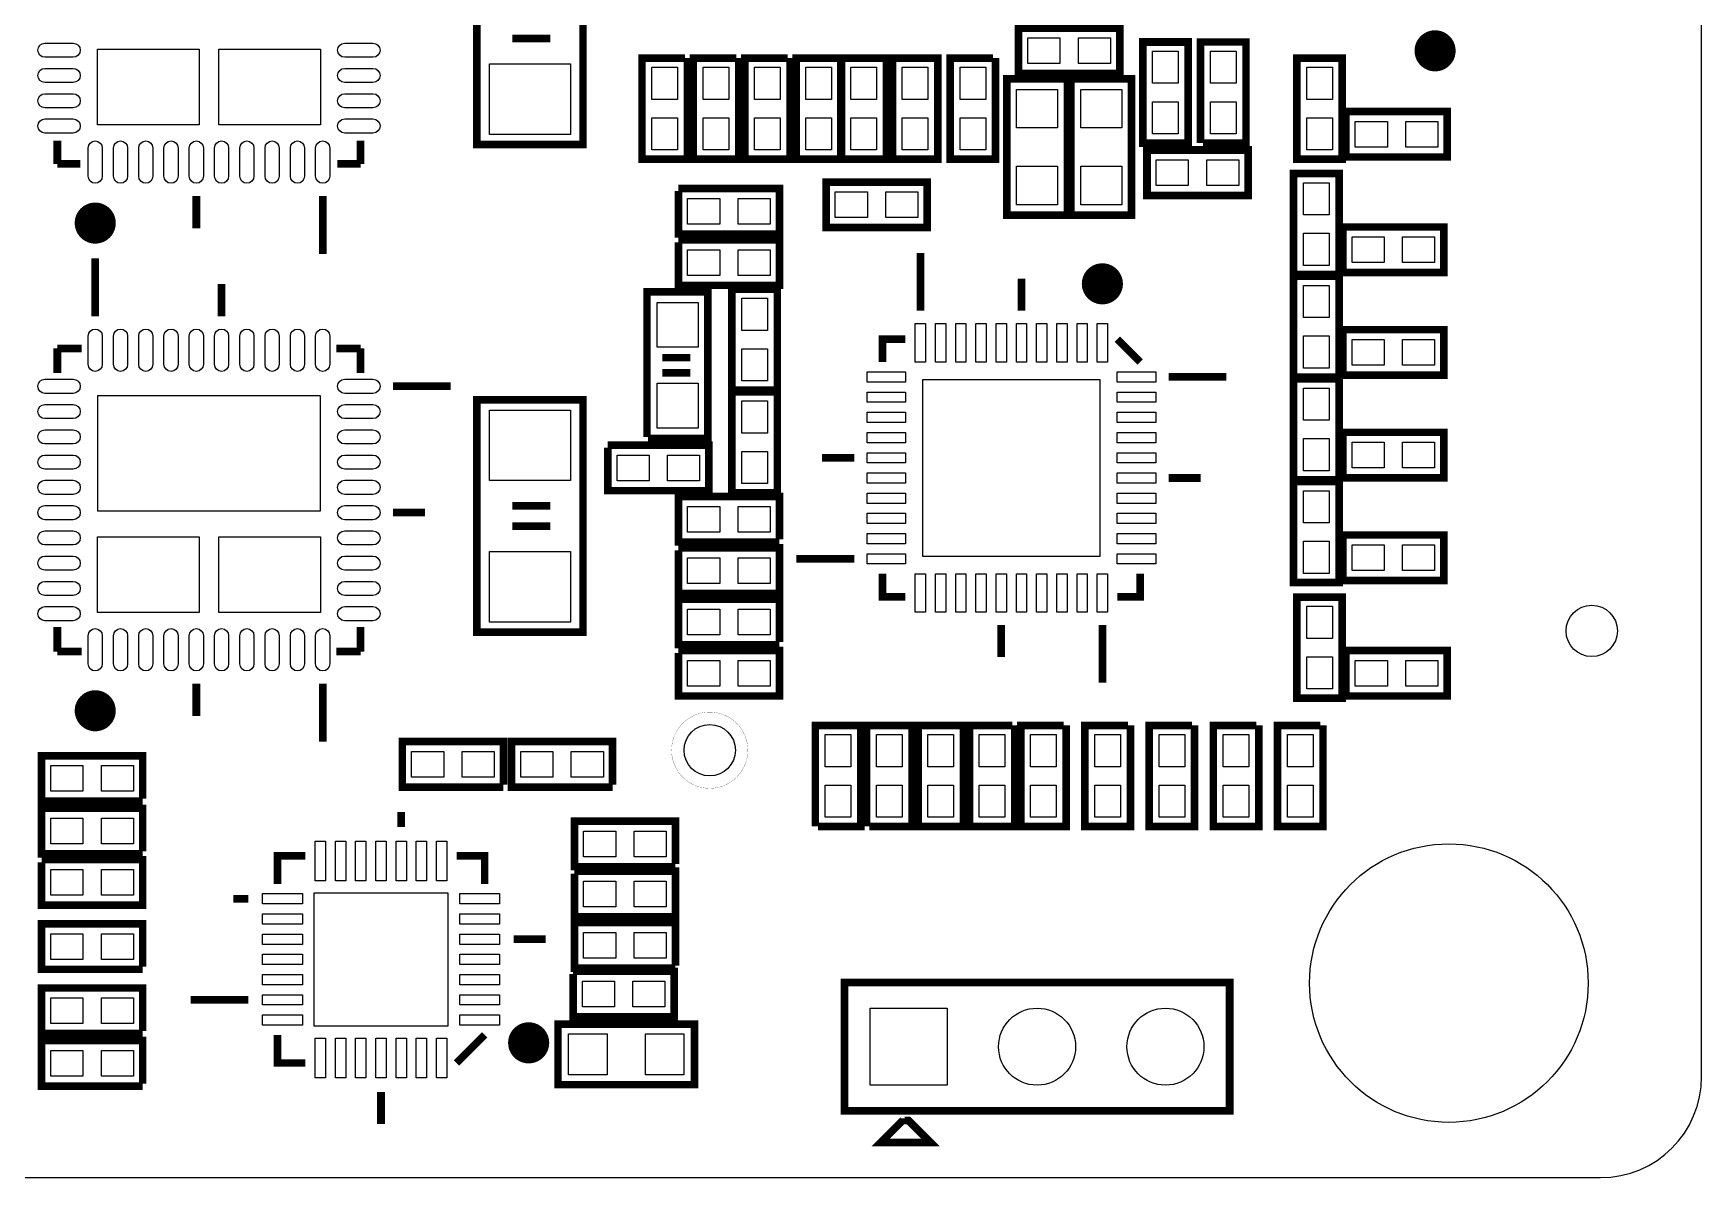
# Model space of a CAD drawing. Header units: millimetres. Extents: x -15 to 227, y -9 to 102.
# Drawn here: x 193.5 to 226.5, y 3.4 to 26.05 of the extents above; entities that cross this region are included whole.
import ezdxf

# ---------------------------------------------------------------- set-up
doc = ezdxf.new("R2010")
doc.units = ezdxf.units.MM
doc.header["$LTSCALE"] = 10
for name, color, linetype in [('BG_OUTLINE', 2, 'Continuous'), ('PG_SILKSCREEN_TOP', 3, 'Continuous'), ('PIN_TOP', 4, 'Continuous')]:
    doc.layers.add(name, color=color, linetype=linetype)

msp = doc.modelspace()

# ---------------------------------------------------------------- linework, layer by layer
at = {"layer": 'BG_OUTLINE'}
msp.add_lwpolyline([(133.299962, 3.39979), (224.499932, 3.39979, 0.414205), (226.499928, 5.399786), (226.499928, 70.799706), (226.499928, 99.799902, 0.414202), (224.499932, 101.799898), (-5.500116, 101.799898, 0.414205)], format="xyb", dxfattribs=at)
at = {"layer": 'PG_SILKSCREEN_TOP'}
for points in [[(202.270106, 23.846282, 0.150114, 0.150114, 0), (202.270106, 28.446222, 0.150114, 0.150114, 0), (204.370178, 28.446222, 0.150114, 0.150114, 0), (204.370178, 23.846282, 0.150114, 0.150114, 0)], [(212.987636, 26.15184, 0.1524, 0.1524, 0), (214.987632, 26.15184, 0.1524, 0.1524, 0), (214.987632, 25.251664, 0.1524, 0.1524, 0), (212.987636, 25.251664, 0.1524, 0.1524, 0)], [(221.430596, 25.701752, 0.4064, 0.4064, 1), (221.023608, 25.701976, 0.4064, 0.4064, 1)], [(215.442546, 23.876254, 0.1524, 0.1524, 0), (215.442546, 25.87625, 0.1524, 0.1524, 0), (216.342722, 25.87625, 0.1524, 0.1524, 0), (216.342722, 23.876254, 0.1524, 0.1524, 0)], [(210.373976, 25.55875, 0.1524, 0.1524, 0), (210.373976, 23.558754, 0.1524, 0.1524, 0), (209.4738, 23.558754, 0.1524, 0.1524, 0), (209.4738, 25.55875, 0.1524, 0.1524, 0)], [(211.389976, 25.55875, 0.1524, 0.1524, 0), (211.389976, 23.558754, 0.1524, 0.1524, 0), (210.4898, 23.558754, 0.1524, 0.1524, 0), (210.4898, 25.55875, 0.1524, 0.1524, 0)], [(218.4908, 23.558754, 0.1524, 0.1524, 0), (218.4908, 25.55875, 0.1524, 0.1524, 0), (219.390976, 25.55875, 0.1524, 0.1524, 0), (219.390976, 23.558754, 0.1524, 0.1524, 0)], [(213.952582, 25.146762, 0.150114, 0.150114, 0), (213.952582, 22.446742, 0.150114, 0.150114, 0), (212.752686, 22.446742, 0.150114, 0.150114, 0), (212.752686, 25.146762, 0.150114, 0.150114, 0)], [(215.222582, 25.146762, 0.150114, 0.150114, 0), (215.222582, 22.446742, 0.150114, 0.150114, 0), (214.022686, 22.446742, 0.150114, 0.150114, 0), (214.022686, 25.146762, 0.150114, 0.150114, 0)], [(215.527636, 23.73884, 0.1524, 0.1524, 0), (217.527632, 23.73884, 0.1524, 0.1524, 0), (217.527632, 22.838664, 0.1524, 0.1524, 0), (215.527636, 22.838664, 0.1524, 0.1524, 0)], [(209.177636, 23.10384, 0.1524, 0.1524, 0), (211.177632, 23.10384, 0.1524, 0.1524, 0), (211.177632, 22.203664, 0.1524, 0.1524, 0), (209.177636, 22.203664, 0.1524, 0.1524, 0)], [(218.427046, 21.272754, 0.1524, 0.1524, 0), (218.427046, 23.27275, 0.1524, 0.1524, 0), (219.327222, 23.27275, 0.1524, 0.1524, 0), (219.327222, 21.272754, 0.1524, 0.1524, 0)], [(194.923156, 22.29231, 0.4064, 0.4064, 1), (194.51662, 22.292194, 0.4064, 0.4064, 1)], [(214.847932, 21.090128, 0.4064, 0.4064, 1), (214.441336, 21.090176, 0.4064, 0.4064, 1)], [(218.427046, 19.240754, 0.1524, 0.1524, 0), (218.427046, 21.24075, 0.1524, 0.1524, 0), (219.327222, 21.24075, 0.1524, 0.1524, 0), (219.327222, 19.240754, 0.1524, 0.1524, 0)], [(218.427046, 17.208754, 0.1524, 0.1524, 0), (218.427046, 19.20875, 0.1524, 0.1524, 0), (219.327222, 19.20875, 0.1524, 0.1524, 0), (219.327222, 17.208754, 0.1524, 0.1524, 0)], [(202.270106, 14.194282, 0.150114, 0.150114, 0), (202.270106, 18.794222, 0.150114, 0.150114, 0), (204.370178, 18.794222, 0.150114, 0.150114, 0), (204.370178, 14.194282, 0.150114, 0.150114, 0)], [(218.427046, 15.176754, 0.1524, 0.1524, 0), (218.427046, 17.17675, 0.1524, 0.1524, 0), (219.327222, 17.17675, 0.1524, 0.1524, 0), (219.327222, 15.176754, 0.1524, 0.1524, 0)], [(218.4908, 12.890754, 0.1524, 0.1524, 0), (218.4908, 14.89075, 0.1524, 0.1524, 0), (219.390976, 14.89075, 0.1524, 0.1524, 0), (219.390976, 12.890754, 0.1524, 0.1524, 0)], [(194.922902, 12.64031, 0.4064, 0.4064, 1), (194.516874, 12.640194, 0.4064, 0.4064, 1)], [(207.630268, 11.858752, 0.00381, 0.00381, 1), (206.121508, 11.858752, 0.00381, 0.00381, 1)], [(211.897976, 12.35075, 0.1524, 0.1524, 0), (211.897976, 10.350754, 0.1524, 0.1524, 0), (210.9978, 10.350754, 0.1524, 0.1524, 0), (210.9978, 12.35075, 0.1524, 0.1524, 0)], [(209.542888, 4.721352, 0.1524, 0.1524, 0), (209.542888, 7.261352, 0.1524, 0.1524, 0), (217.162888, 7.261352, 0.1524, 0.1524, 0), (217.162888, 4.721352, 0.1524, 0.1524, 0)], [(203.497942, 6.067552, 0.4064, 0.4064, 1), (203.091136, 6.067349, 0.4064, 0.4064, 1)], [(206.574898, 5.239004, 0.150114, 0.150114, 0), (203.874878, 5.239004, 0.150114, 0.150114, 0), (203.874878, 6.4389, 0.150114, 0.150114, 0), (206.574898, 6.4389, 0.150114, 0.150114, 0)]]:
    msp.add_lwpolyline(points, format="xyseb", close=True, dxfattribs=at)
for points in [[(202.97013, 25.946354, 0.150114, 0.150114, 0), (203.720192, 25.946354, 0.150114, 0.150114, 0)], [(216.585546, 23.876254, 0.150114, 0.150114, 0), (216.585546, 25.87625, 0.150114, 0.150114, 0), (217.485722, 25.87625, 0.150114, 0.150114, 0), (217.485722, 23.876254, 0.150114, 0.150114, 0), (216.635584, 23.876254, 0.150114, 0.150114, 0)], [(206.436976, 25.55875, 0.150114, 0.150114, 0), (206.436976, 23.558754, 0.150114, 0.150114, 0), (205.5368, 23.558754, 0.150114, 0.150114, 0), (205.5368, 25.55875, 0.150114, 0.150114, 0), (206.386938, 25.55875, 0.150114, 0.150114, 0)], [(207.452976, 25.55875, 0.150114, 0.150114, 0), (207.452976, 23.558754, 0.150114, 0.150114, 0), (206.5528, 23.558754, 0.150114, 0.150114, 0), (206.5528, 25.55875, 0.150114, 0.150114, 0), (207.402938, 25.55875, 0.150114, 0.150114, 0)], [(208.468976, 25.55875, 0.150114, 0.150114, 0), (208.468976, 23.558754, 0.150114, 0.150114, 0), (207.5688, 23.558754, 0.150114, 0.150114, 0), (207.5688, 25.55875, 0.150114, 0.150114, 0), (208.418938, 25.55875, 0.150114, 0.150114, 0)], [(209.484976, 25.55875, 0.150114, 0.150114, 0), (209.484976, 23.558754, 0.150114, 0.150114, 0), (208.5848, 23.558754, 0.150114, 0.150114, 0), (208.5848, 25.55875, 0.150114, 0.150114, 0), (209.434938, 25.55875, 0.150114, 0.150114, 0)], [(212.532976, 25.55875, 0.150114, 0.150114, 0), (212.532976, 23.558754, 0.150114, 0.150114, 0), (211.6328, 23.558754, 0.150114, 0.150114, 0), (211.6328, 25.55875, 0.150114, 0.150114, 0), (212.482938, 25.55875, 0.150114, 0.150114, 0)], [(219.46489, 24.50084, 0.150114, 0.150114, 0), (221.464886, 24.50084, 0.150114, 0.150114, 0), (221.464886, 23.600664, 0.150114, 0.150114, 0), (219.46489, 23.600664, 0.150114, 0.150114, 0), (219.46489, 24.450802, 0.150114, 0.150114, 0)], [(193.969894, 23.463758, 0.1524, 0.1524, 0), (193.969894, 23.92172, 0.1524, 0.1524, 0)], [(199.969882, 23.92172, 0.1524, 0.1524, 0), (199.969882, 23.463758, 0.1524, 0.1524, 0)], [(194.427856, 23.463758, 0.1524, 0.1524, 0), (193.969894, 23.463758, 0.1524, 0.1524, 0)], [(199.969882, 23.463758, 0.1524, 0.1524, 0), (199.51192, 23.463758, 0.1524, 0.1524, 0)], [(196.719952, 22.82571, 0.1524, 0.1524, 0), (196.719952, 22.19071, 0.1524, 0.1524, 0)], [(199.21982, 22.82571, 0.1524, 0.1524, 0), (199.21982, 21.68271, 0.1524, 0.1524, 0)], [(206.25689, 22.97684, 0.150114, 0.150114, 0), (208.256886, 22.97684, 0.150114, 0.150114, 0), (208.256886, 22.076664, 0.150114, 0.150114, 0), (206.25689, 22.076664, 0.150114, 0.150114, 0), (206.25689, 22.926802, 0.150114, 0.150114, 0)], [(219.401136, 22.21484, 0.150114, 0.150114, 0), (221.401132, 22.21484, 0.150114, 0.150114, 0), (221.401132, 21.314664, 0.150114, 0.150114, 0), (219.401136, 21.314664, 0.150114, 0.150114, 0), (219.401136, 22.164802, 0.150114, 0.150114, 0)], [(206.25689, 21.96084, 0.150114, 0.150114, 0), (208.256886, 21.96084, 0.150114, 0.150114, 0), (208.256886, 21.060664, 0.150114, 0.150114, 0), (206.25689, 21.060664, 0.150114, 0.150114, 0), (206.25689, 21.910802, 0.150114, 0.150114, 0)], [(194.719956, 20.449794, 0.1524, 0.1524, 0), (194.719956, 21.592794, 0.1524, 0.1524, 0)], [(211.044536, 20.556728, 0.1524, 0.1524, 0), (211.044536, 21.699728, 0.1524, 0.1524, 0)], [(197.219824, 20.449794, 0.1524, 0.1524, 0), (197.219824, 21.084794, 0.1524, 0.1524, 0)], [(213.044532, 20.556728, 0.1524, 0.1524, 0), (213.044532, 21.191728, 0.1524, 0.1524, 0)], [(205.636368, 18.056352, 0.150114, 0.150114, 0), (205.636368, 20.930362, 0.150114, 0.150114, 0), (206.840328, 20.930362, 0.150114, 0.150114, 0), (206.840328, 18.030952, 0.150114, 0.150114, 0), (205.656688, 18.030952, 0.150114, 0.150114, 0)], [(208.214976, 20.98675, 0.150114, 0.150114, 0), (208.214976, 18.986754, 0.150114, 0.150114, 0), (207.3148, 18.986754, 0.150114, 0.150114, 0), (207.3148, 20.98675, 0.150114, 0.150114, 0), (208.164938, 20.98675, 0.150114, 0.150114, 0)], [(219.401136, 20.18284, 0.150114, 0.150114, 0), (221.401132, 20.18284, 0.150114, 0.150114, 0), (221.401132, 19.282664, 0.150114, 0.150114, 0), (219.401136, 19.282664, 0.150114, 0.150114, 0), (219.401136, 20.132802, 0.150114, 0.150114, 0)], [(193.969894, 19.811746, 0.1524, 0.1524, 0), (194.453256, 19.811746, 0.1524, 0.1524, 0)], [(193.969894, 19.328384, 0.1524, 0.1524, 0), (193.969894, 19.811746, 0.1524, 0.1524, 0)], [(199.48652, 19.811746, 0.1524, 0.1524, 0), (199.969882, 19.811746, 0.1524, 0.1524, 0)], [(199.969882, 19.811746, 0.1524, 0.1524, 0), (199.969882, 19.328384, 0.1524, 0.1524, 0)], [(210.294728, 19.541744, 0.1524, 0.1524, 0), (210.294728, 19.996658, 0.1524, 0.1524, 0), (210.749642, 19.996658, 0.1524, 0.1524, 0)], [(214.939626, 19.996658, 0.1524, 0.1524, 0), (215.39454, 19.541744, 0.1524, 0.1524, 0)], [(205.940914, 19.628866, 0.150114, 0.150114, 0), (206.490824, 19.628866, 0.150114, 0.150114, 0)], [(205.940914, 19.328638, 0.150114, 0.150114, 0), (206.490824, 19.328638, 0.150114, 0.150114, 0)], [(215.95461, 19.24685, 0.1524, 0.1524, 0), (217.09761, 19.24685, 0.1524, 0.1524, 0)], [(200.60793, 19.061684, 0.1524, 0.1524, 0), (201.75093, 19.061684, 0.1524, 0.1524, 0)], [(207.3148, 16.954754, 0.150114, 0.150114, 0), (207.3148, 18.95475, 0.150114, 0.150114, 0), (208.214976, 18.95475, 0.150114, 0.150114, 0), (208.214976, 16.954754, 0.150114, 0.150114, 0), (207.364838, 16.954754, 0.150114, 0.150114, 0)], [(219.401136, 18.15084, 0.150114, 0.150114, 0), (221.401132, 18.15084, 0.150114, 0.150114, 0), (221.401132, 17.250664, 0.150114, 0.150114, 0), (219.401136, 17.250664, 0.150114, 0.150114, 0), (219.401136, 18.100802, 0.150114, 0.150114, 0)], [(204.85989, 17.89684, 0.150114, 0.150114, 0), (206.859886, 17.89684, 0.150114, 0.150114, 0), (206.859886, 16.996664, 0.150114, 0.150114, 0), (204.85989, 16.996664, 0.150114, 0.150114, 0), (204.85989, 17.846802, 0.150114, 0.150114, 0)], [(209.734658, 17.64665, 0.1524, 0.1524, 0), (209.099658, 17.64665, 0.1524, 0.1524, 0)], [(215.95461, 17.246854, 0.1524, 0.1524, 0), (216.58961, 17.246854, 0.1524, 0.1524, 0)], [(208.256886, 15.980664, 0.150114, 0.150114, 0), (206.25689, 15.980664, 0.150114, 0.150114, 0), (206.25689, 16.88084, 0.150114, 0.150114, 0), (208.256886, 16.88084, 0.150114, 0.150114, 0), (208.256886, 16.030702, 0.150114, 0.150114, 0)], [(200.60793, 16.561816, 0.1524, 0.1524, 0), (201.24293, 16.561816, 0.1524, 0.1524, 0)], [(202.97013, 16.69415, 0.150114, 0.150114, 0), (203.720192, 16.69415, 0.150114, 0.150114, 0)], [(202.97013, 16.294354, 0.150114, 0.150114, 0), (203.720192, 16.294354, 0.150114, 0.150114, 0)], [(219.401136, 16.11884, 0.150114, 0.150114, 0), (221.401132, 16.11884, 0.150114, 0.150114, 0), (221.401132, 15.218664, 0.150114, 0.150114, 0), (219.401136, 15.218664, 0.150114, 0.150114, 0), (219.401136, 16.068802, 0.150114, 0.150114, 0)], [(206.25689, 15.86484, 0.150114, 0.150114, 0), (208.256886, 15.86484, 0.150114, 0.150114, 0), (208.256886, 14.964664, 0.150114, 0.150114, 0), (206.25689, 14.964664, 0.150114, 0.150114, 0), (206.25689, 15.814802, 0.150114, 0.150114, 0)], [(209.734658, 15.646654, 0.1524, 0.1524, 0), (208.591658, 15.646654, 0.1524, 0.1524, 0)], [(210.749642, 14.896846, 0.1524, 0.1524, 0), (210.294728, 14.896846, 0.1524, 0.1524, 0), (210.294728, 15.35176, 0.1524, 0.1524, 0)], [(215.39454, 15.35176, 0.1524, 0.1524, 0), (215.39454, 14.896846, 0.1524, 0.1524, 0), (214.939626, 14.896846, 0.1524, 0.1524, 0)], [(208.256886, 13.948664, 0.150114, 0.150114, 0), (206.25689, 13.948664, 0.150114, 0.150114, 0), (206.25689, 14.84884, 0.150114, 0.150114, 0), (208.256886, 14.84884, 0.150114, 0.150114, 0), (208.256886, 13.998702, 0.150114, 0.150114, 0)], [(193.969894, 13.811758, 0.1524, 0.1524, 0), (193.969894, 14.29512, 0.1524, 0.1524, 0)], [(199.969882, 14.29512, 0.1524, 0.1524, 0), (199.969882, 13.811758, 0.1524, 0.1524, 0)], [(212.644736, 14.336776, 0.1524, 0.1524, 0), (212.644736, 13.701776, 0.1524, 0.1524, 0)], [(214.644732, 14.336776, 0.1524, 0.1524, 0), (214.644732, 13.193776, 0.1524, 0.1524, 0)], [(194.453256, 13.811758, 0.1524, 0.1524, 0), (193.969894, 13.811758, 0.1524, 0.1524, 0)], [(199.969882, 13.811758, 0.1524, 0.1524, 0), (199.48652, 13.811758, 0.1524, 0.1524, 0)], [(206.25689, 13.83284, 0.150114, 0.150114, 0), (208.256886, 13.83284, 0.150114, 0.150114, 0), (208.256886, 12.932664, 0.150114, 0.150114, 0), (206.25689, 12.932664, 0.150114, 0.150114, 0), (206.25689, 13.782802, 0.150114, 0.150114, 0)], [(219.46489, 13.83284, 0.150114, 0.150114, 0), (221.464886, 13.83284, 0.150114, 0.150114, 0), (221.464886, 12.932664, 0.150114, 0.150114, 0), (219.46489, 12.932664, 0.150114, 0.150114, 0), (219.46489, 13.782802, 0.150114, 0.150114, 0)], [(196.719952, 13.17371, 0.1524, 0.1524, 0), (196.719952, 12.53871, 0.1524, 0.1524, 0)], [(199.21982, 13.17371, 0.1524, 0.1524, 0), (199.21982, 12.03071, 0.1524, 0.1524, 0)], [(208.9658, 10.350754, 0.150114, 0.150114, 0), (208.9658, 12.35075, 0.150114, 0.150114, 0), (209.865976, 12.35075, 0.150114, 0.150114, 0), (209.865976, 10.350754, 0.150114, 0.150114, 0), (209.015838, 10.350754, 0.150114, 0.150114, 0)], [(209.9818, 10.350754, 0.150114, 0.150114, 0), (209.9818, 12.35075, 0.150114, 0.150114, 0), (210.881976, 12.35075, 0.150114, 0.150114, 0), (210.881976, 10.350754, 0.150114, 0.150114, 0), (210.031838, 10.350754, 0.150114, 0.150114, 0)], [(212.913976, 12.35075, 0.150114, 0.150114, 0), (212.913976, 10.350754, 0.150114, 0.150114, 0), (212.0138, 10.350754, 0.150114, 0.150114, 0), (212.0138, 12.35075, 0.150114, 0.150114, 0), (212.863938, 12.35075, 0.150114, 0.150114, 0)], [(213.929722, 12.35075, 0.150114, 0.150114, 0), (213.929722, 10.350754, 0.150114, 0.150114, 0), (213.029546, 10.350754, 0.150114, 0.150114, 0), (213.029546, 12.35075, 0.150114, 0.150114, 0), (213.879684, 12.35075, 0.150114, 0.150114, 0)], [(215.199722, 12.35075, 0.150114, 0.150114, 0), (215.199722, 10.350754, 0.150114, 0.150114, 0), (214.299546, 10.350754, 0.150114, 0.150114, 0), (214.299546, 12.35075, 0.150114, 0.150114, 0), (215.149684, 12.35075, 0.150114, 0.150114, 0)], [(216.469722, 12.35075, 0.150114, 0.150114, 0), (216.469722, 10.350754, 0.150114, 0.150114, 0), (215.569546, 10.350754, 0.150114, 0.150114, 0), (215.569546, 12.35075, 0.150114, 0.150114, 0), (216.419684, 12.35075, 0.150114, 0.150114, 0)], [(217.739722, 12.35075, 0.150114, 0.150114, 0), (217.739722, 10.350754, 0.150114, 0.150114, 0), (216.839546, 10.350754, 0.150114, 0.150114, 0), (216.839546, 12.35075, 0.150114, 0.150114, 0), (217.689684, 12.35075, 0.150114, 0.150114, 0)], [(219.009976, 12.35075, 0.150114, 0.150114, 0), (219.009976, 10.350754, 0.150114, 0.150114, 0), (218.1098, 10.350754, 0.150114, 0.150114, 0), (218.1098, 12.35075, 0.150114, 0.150114, 0), (218.959938, 12.35075, 0.150114, 0.150114, 0)], [(202.795886, 11.129264, 0.150114, 0.150114, 0), (200.79589, 11.129264, 0.150114, 0.150114, 0), (200.79589, 12.02944, 0.150114, 0.150114, 0), (202.795886, 12.02944, 0.150114, 0.150114, 0), (202.795886, 11.179302, 0.150114, 0.150114, 0)], [(204.954886, 11.129264, 0.150114, 0.150114, 0), (202.95489, 11.129264, 0.150114, 0.150114, 0), (202.95489, 12.02944, 0.150114, 0.150114, 0), (204.954886, 12.02944, 0.150114, 0.150114, 0), (204.954886, 11.179302, 0.150114, 0.150114, 0)], [(195.658486, 10.850118, 0.150114, 0.150114, 0), (193.65849, 10.850118, 0.150114, 0.150114, 0), (193.65849, 11.750294, 0.150114, 0.150114, 0), (195.658486, 11.750294, 0.150114, 0.150114, 0), (195.658486, 10.900156, 0.150114, 0.150114, 0)], [(195.658486, 9.808718, 0.150114, 0.150114, 0), (193.65849, 9.808718, 0.150114, 0.150114, 0), (193.65849, 10.708894, 0.150114, 0.150114, 0), (195.658486, 10.708894, 0.150114, 0.150114, 0), (195.658486, 9.858756, 0.150114, 0.150114, 0)], [(200.773538, 10.34161, 0.1524, 0.1524, 0), (200.773538, 10.639552, 0.1524, 0.1524, 0)], [(206.199486, 9.554464, 0.150114, 0.150114, 0), (204.19949, 9.554464, 0.150114, 0.150114, 0), (204.19949, 10.45464, 0.150114, 0.150114, 0), (206.199486, 10.45464, 0.150114, 0.150114, 0), (206.199486, 9.604502, 0.150114, 0.150114, 0)], [(193.65849, 9.692894, 0.150114, 0.150114, 0), (195.658486, 9.692894, 0.150114, 0.150114, 0), (195.658486, 8.792718, 0.150114, 0.150114, 0), (193.65849, 8.792718, 0.150114, 0.150114, 0), (193.65849, 9.642856, 0.150114, 0.150114, 0)], [(198.323454, 9.213596, 0.150114, 0.150114, 0), (198.323454, 9.768586, 0.150114, 0.150114, 0), (198.878444, 9.768586, 0.150114, 0.150114, 0)], [(201.868532, 9.768586, 0.150114, 0.150114, 0), (202.423522, 9.768586, 0.150114, 0.150114, 0), (202.423522, 9.213596, 0.150114, 0.150114, 0)], [(204.19949, 9.46404, 0.150114, 0.150114, 0), (206.199486, 9.46404, 0.150114, 0.150114, 0), (206.199486, 8.563864, 0.150114, 0.150114, 0), (204.19949, 8.563864, 0.150114, 0.150114, 0), (204.19949, 9.414002, 0.150114, 0.150114, 0)], [(197.75043, 8.918448, 0.1524, 0.1524, 0), (197.452488, 8.918448, 0.1524, 0.1524, 0)], [(195.658486, 7.522718, 0.150114, 0.150114, 0), (193.65849, 7.522718, 0.150114, 0.150114, 0), (193.65849, 8.422894, 0.150114, 0.150114, 0), (195.658486, 8.422894, 0.150114, 0.150114, 0), (195.658486, 7.572756, 0.150114, 0.150114, 0)], [(206.199486, 7.547864, 0.150114, 0.150114, 0), (204.19949, 7.547864, 0.150114, 0.150114, 0), (204.19949, 8.44804, 0.150114, 0.150114, 0), (206.199486, 8.44804, 0.150114, 0.150114, 0), (206.199486, 7.597902, 0.150114, 0.150114, 0)], [(202.996546, 8.118602, 0.1524, 0.1524, 0), (203.631546, 8.118602, 0.1524, 0.1524, 0)], [(204.17409, 7.48284, 0.150114, 0.150114, 0), (206.174086, 7.48284, 0.150114, 0.150114, 0), (206.174086, 6.582664, 0.150114, 0.150114, 0), (204.17409, 6.582664, 0.150114, 0.150114, 0), (204.17409, 7.432802, 0.150114, 0.150114, 0)], [(195.658486, 6.252718, 0.150114, 0.150114, 0), (193.65849, 6.252718, 0.150114, 0.150114, 0), (193.65849, 7.152894, 0.150114, 0.150114, 0), (195.658486, 7.152894, 0.150114, 0.150114, 0), (195.658486, 6.302756, 0.150114, 0.150114, 0)], [(197.75043, 6.918452, 0.1524, 0.1524, 0), (196.60743, 6.918452, 0.1524, 0.1524, 0)], [(198.878444, 5.668518, 0.150114, 0.150114, 0), (198.323454, 5.668518, 0.150114, 0.150114, 0), (198.323454, 6.223508, 0.150114, 0.150114, 0)], [(202.423522, 6.223508, 0.150114, 0.150114, 0), (201.868532, 5.668518, 0.150114, 0.150114, 0)], [(195.658486, 5.211318, 0.150114, 0.150114, 0), (193.65849, 5.211318, 0.150114, 0.150114, 0), (193.65849, 6.111494, 0.150114, 0.150114, 0), (195.658486, 6.111494, 0.150114, 0.150114, 0), (195.658486, 5.261356, 0.150114, 0.150114, 0)], [(200.373488, 5.095494, 0.1524, 0.1524, 0), (200.373488, 4.460494, 0.1524, 0.1524, 0)], [(210.732878, 4.570222, 0.1524, 0.1524, 0), (210.732878, 4.568952, 0.1524, 0.1524, 0), (210.259168, 4.095242, 0.1524, 0.1524, 0), (211.244688, 4.095242, 0.1524, 0.1524, 0), (210.807808, 4.532122, 0.1524, 0.1524, 0), (210.732878, 4.532122, 0.1524, 0.1524, 0)]]:
    msp.add_lwpolyline(points, format="xyseb", dxfattribs=at)
at = {"layer": 'PIN_TOP'}
for points in [[(194.284346, 25.57399), (193.725546, 25.57399, -1), (193.725546, 25.85339), (194.284346, 25.85339, -1)], [(199.65543, 25.85339), (200.21423, 25.85339, -1), (200.21423, 25.57399), (199.65543, 25.57399, -1)], [(194.284346, 25.074118), (193.725546, 25.074118, -1), (193.725546, 25.353518), (194.284346, 25.353518, -1)], [(199.65543, 25.353518), (200.21423, 25.353518, -1), (200.21423, 25.074118), (199.65543, 25.074118, -1)], [(194.284346, 24.573992), (193.725546, 24.573992, -1), (193.725546, 24.853392), (194.284346, 24.853392, -1)], [(199.65543, 24.853392), (200.21423, 24.853392, -1), (200.21423, 24.573992), (199.65543, 24.573992, -1)], [(194.284346, 24.07412), (193.725546, 24.07412, -1), (193.725546, 24.35352), (194.284346, 24.35352, -1)], [(199.65543, 24.35352), (200.21423, 24.35352, -1), (200.21423, 24.07412), (199.65543, 24.07412, -1)], [(194.859656, 23.77821), (194.859656, 23.21941, -1), (194.580256, 23.21941), (194.580256, 23.77821, -1)], [(195.359528, 23.77821), (195.359528, 23.21941, -1), (195.080128, 23.21941), (195.080128, 23.77821, -1)], [(195.859654, 23.77821), (195.859654, 23.21941, -1), (195.580254, 23.21941), (195.580254, 23.77821, -1)], [(196.359526, 23.77821), (196.359526, 23.21941, -1), (196.080126, 23.21941), (196.080126, 23.77821, -1)], [(196.859652, 23.77821), (196.859652, 23.21941, -1), (196.580252, 23.21941), (196.580252, 23.77821, -1)], [(197.359524, 23.77821), (197.359524, 23.21941, -1), (197.080124, 23.21941), (197.080124, 23.77821, -1)], [(197.85965, 23.77821), (197.85965, 23.21941, -1), (197.58025, 23.21941), (197.58025, 23.77821, -1)], [(198.359522, 23.77821), (198.359522, 23.21941, -1), (198.080122, 23.21941), (198.080122, 23.77821, -1)], [(198.859648, 23.77821), (198.859648, 23.21941, -1), (198.580248, 23.21941), (198.580248, 23.77821, -1)], [(199.35952, 23.77821), (199.35952, 23.21941, -1), (199.08012, 23.21941), (199.08012, 23.77821, -1)], [(194.580256, 19.497294), (194.580256, 20.056094, -1), (194.859656, 20.056094), (194.859656, 19.497294, -1)], [(195.080128, 19.497294), (195.080128, 20.056094, -1), (195.359528, 20.056094), (195.359528, 19.497294, -1)], [(195.580254, 19.497294), (195.580254, 20.056094, -1), (195.859654, 20.056094), (195.859654, 19.497294, -1)], [(196.080126, 19.497294), (196.080126, 20.056094, -1), (196.359526, 20.056094), (196.359526, 19.497294, -1)], [(196.580252, 19.497294), (196.580252, 20.056094, -1), (196.859652, 20.056094), (196.859652, 19.497294, -1)], [(197.080124, 19.497294), (197.080124, 20.056094, -1), (197.359524, 20.056094), (197.359524, 19.497294, -1)], [(197.58025, 19.497294), (197.58025, 20.056094, -1), (197.85965, 20.056094), (197.85965, 19.497294, -1)], [(198.080122, 19.497294), (198.080122, 20.056094, -1), (198.359522, 20.056094), (198.359522, 19.497294, -1)], [(198.580248, 19.497294), (198.580248, 20.056094, -1), (198.859648, 20.056094), (198.859648, 19.497294, -1)], [(199.08012, 19.497294), (199.08012, 20.056094, -1), (199.35952, 20.056094), (199.35952, 19.497294, -1)], [(194.284346, 18.921984), (193.725546, 18.921984, -1), (193.725546, 19.201384), (194.284346, 19.201384, -1)], [(199.65543, 19.201384), (200.21423, 19.201384, -1), (200.21423, 18.921984), (199.65543, 18.921984, -1)], [(194.284346, 18.422112), (193.725546, 18.422112, -1), (193.725546, 18.701512), (194.284346, 18.701512, -1)], [(199.65543, 18.701512), (200.21423, 18.701512, -1), (200.21423, 18.422112), (199.65543, 18.422112, -1)], [(194.284346, 17.921986), (193.725546, 17.921986, -1), (193.725546, 18.201386), (194.284346, 18.201386, -1)], [(199.65543, 18.201386), (200.21423, 18.201386, -1), (200.21423, 17.921986), (199.65543, 17.921986, -1)], [(194.284346, 17.422114), (193.725546, 17.422114, -1), (193.725546, 17.701514), (194.284346, 17.701514, -1)], [(199.65543, 17.701514), (200.21423, 17.701514, -1), (200.21423, 17.422114), (199.65543, 17.422114, -1)], [(194.284346, 16.921988), (193.725546, 16.921988, -1), (193.725546, 17.201388), (194.284346, 17.201388, -1)], [(199.65543, 17.201388), (200.21423, 17.201388, -1), (200.21423, 16.921988), (199.65543, 16.921988, -1)], [(194.284346, 16.422116), (193.725546, 16.422116, -1), (193.725546, 16.701516), (194.284346, 16.701516, -1)], [(199.65543, 16.701516), (200.21423, 16.701516, -1), (200.21423, 16.422116), (199.65543, 16.422116, -1)], [(194.284346, 15.92199), (193.725546, 15.92199, -1), (193.725546, 16.20139), (194.284346, 16.20139, -1)], [(199.65543, 16.20139), (200.21423, 16.20139, -1), (200.21423, 15.92199), (199.65543, 15.92199, -1)], [(194.284346, 15.422118), (193.725546, 15.422118, -1), (193.725546, 15.701518), (194.284346, 15.701518, -1)], [(199.65543, 15.701518), (200.21423, 15.701518, -1), (200.21423, 15.422118), (199.65543, 15.422118, -1)], [(194.284346, 14.921992), (193.725546, 14.921992, -1), (193.725546, 15.201392), (194.284346, 15.201392, -1)], [(199.65543, 15.201392), (200.21423, 15.201392, -1), (200.21423, 14.921992), (199.65543, 14.921992, -1)], [(194.284346, 14.42212), (193.725546, 14.42212, -1), (193.725546, 14.70152), (194.284346, 14.70152, -1)], [(199.65543, 14.70152), (200.21423, 14.70152, -1), (200.21423, 14.42212), (199.65543, 14.42212, -1)], [(194.859656, 14.12621), (194.859656, 13.56741, -1), (194.580256, 13.56741), (194.580256, 14.12621, -1)], [(195.359528, 14.12621), (195.359528, 13.56741, -1), (195.080128, 13.56741), (195.080128, 14.12621, -1)], [(195.859654, 14.12621), (195.859654, 13.56741, -1), (195.580254, 13.56741), (195.580254, 14.12621, -1)], [(196.359526, 14.12621), (196.359526, 13.56741, -1), (196.080126, 13.56741), (196.080126, 14.12621, -1)], [(196.859652, 14.12621), (196.859652, 13.56741, -1), (196.580252, 13.56741), (196.580252, 14.12621, -1)], [(197.359524, 14.12621), (197.359524, 13.56741, -1), (197.080124, 13.56741), (197.080124, 14.12621, -1)], [(197.85965, 14.12621), (197.85965, 13.56741, -1), (197.58025, 13.56741), (197.58025, 14.12621, -1)], [(198.359522, 14.12621), (198.359522, 13.56741, -1), (198.080122, 13.56741), (198.080122, 14.12621, -1)], [(198.859648, 14.12621), (198.859648, 13.56741, -1), (198.580248, 13.56741), (198.580248, 14.12621, -1)], [(199.35952, 14.12621), (199.35952, 13.56741, -1), (199.08012, 13.56741), (199.08012, 14.12621, -1)]]:
    msp.add_lwpolyline(points, format="xyb", close=True, dxfattribs=at)
for points in [[(213.805262, 25.447752), (213.170262, 25.447752), (213.170262, 25.955752), (213.805262, 25.955752)], [(214.805006, 25.447752), (214.170006, 25.447752), (214.170006, 25.955752), (214.805006, 25.955752)], [(196.773292, 24.234394), (194.766692, 24.234394), (194.766692, 25.732994), (196.773292, 25.732994)], [(199.173084, 24.234394), (197.166484, 24.234394), (197.166484, 25.732994), (199.173084, 25.732994)], [(204.120242, 24.047704), (202.520042, 24.047704), (202.520042, 25.444704), (204.120242, 25.444704)], [(216.146634, 25.693624), (216.146634, 25.058624), (215.638634, 25.058624), (215.638634, 25.693624)], [(217.289634, 25.693624), (217.289634, 25.058624), (216.781634, 25.058624), (216.781634, 25.693624)], [(205.732888, 24.741124), (205.732888, 25.376124), (206.240888, 25.376124), (206.240888, 24.741124)], [(206.748888, 24.741124), (206.748888, 25.376124), (207.256888, 25.376124), (207.256888, 24.741124)], [(207.764888, 24.741124), (207.764888, 25.376124), (208.272888, 25.376124), (208.272888, 24.741124)], [(208.780888, 24.741124), (208.780888, 25.376124), (209.288888, 25.376124), (209.288888, 24.741124)], [(209.669888, 24.741124), (209.669888, 25.376124), (210.177888, 25.376124), (210.177888, 24.741124)], [(210.685888, 24.741124), (210.685888, 25.376124), (211.193888, 25.376124), (211.193888, 24.741124)], [(211.828888, 24.741124), (211.828888, 25.376124), (212.336888, 25.376124), (212.336888, 24.741124)], [(219.194888, 25.376124), (219.194888, 24.741124), (218.686888, 24.741124), (218.686888, 25.376124)], [(212.946234, 24.93772), (213.759034, 24.93772), (213.759034, 24.17572), (212.946234, 24.17572)], [(214.216234, 24.93772), (215.029034, 24.93772), (215.029034, 24.17572), (214.216234, 24.17572)], [(216.146634, 24.69388), (216.146634, 24.05888), (215.638634, 24.05888), (215.638634, 24.69388)], [(217.289634, 24.69388), (217.289634, 24.05888), (216.781634, 24.05888), (216.781634, 24.69388)], [(205.732888, 23.74138), (205.732888, 24.37638), (206.240888, 24.37638), (206.240888, 23.74138)], [(206.748888, 23.74138), (206.748888, 24.37638), (207.256888, 24.37638), (207.256888, 23.74138)], [(207.764888, 23.74138), (207.764888, 24.37638), (208.272888, 24.37638), (208.272888, 23.74138)], [(208.780888, 23.74138), (208.780888, 24.37638), (209.288888, 24.37638), (209.288888, 23.74138)], [(209.669888, 23.74138), (209.669888, 24.37638), (210.177888, 24.37638), (210.177888, 23.74138)], [(210.685888, 23.74138), (210.685888, 24.37638), (211.193888, 24.37638), (211.193888, 23.74138)], [(211.828888, 23.74138), (211.828888, 24.37638), (212.336888, 24.37638), (212.336888, 23.74138)], [(219.194888, 24.37638), (219.194888, 23.74138), (218.686888, 23.74138), (218.686888, 24.37638)], [(220.282516, 23.796752), (219.647516, 23.796752), (219.647516, 24.304752), (220.282516, 24.304752)], [(221.28226, 23.796752), (220.64726, 23.796752), (220.64726, 24.304752), (221.28226, 24.304752)], [(216.345262, 23.034752), (215.710262, 23.034752), (215.710262, 23.542752), (216.345262, 23.542752)], [(217.345006, 23.034752), (216.710006, 23.034752), (216.710006, 23.542752), (217.345006, 23.542752)], [(212.946234, 23.417784), (213.759034, 23.417784), (213.759034, 22.655784), (212.946234, 22.655784)], [(214.216234, 23.417784), (215.029034, 23.417784), (215.029034, 22.655784), (214.216234, 22.655784)], [(207.074516, 22.272752), (206.439516, 22.272752), (206.439516, 22.780752), (207.074516, 22.780752)], [(208.07426, 22.272752), (207.43926, 22.272752), (207.43926, 22.780752), (208.07426, 22.780752)], [(209.995262, 22.399752), (209.360262, 22.399752), (209.360262, 22.907752), (209.995262, 22.907752)], [(210.995006, 22.399752), (210.360006, 22.399752), (210.360006, 22.907752), (210.995006, 22.907752)], [(219.131134, 23.090124), (219.131134, 22.455124), (218.623134, 22.455124), (218.623134, 23.090124)], [(219.131134, 22.09038), (219.131134, 21.45538), (218.623134, 21.45538), (218.623134, 22.09038)], [(220.218762, 21.510752), (219.583762, 21.510752), (219.583762, 22.018752), (220.218762, 22.018752)], [(221.218506, 21.510752), (220.583506, 21.510752), (220.583506, 22.018752), (221.218506, 22.018752)], [(207.074516, 21.256752), (206.439516, 21.256752), (206.439516, 21.764752), (207.074516, 21.764752)], [(208.07426, 21.256752), (207.43926, 21.256752), (207.43926, 21.764752), (208.07426, 21.764752)], [(207.510888, 20.169124), (207.510888, 20.804124), (208.018888, 20.804124), (208.018888, 20.169124)], [(219.131134, 21.058124), (219.131134, 20.423124), (218.623134, 20.423124), (218.623134, 21.058124)], [(206.647288, 20.723352), (206.647288, 19.834352), (205.834488, 19.834352), (205.834488, 20.723352)], [(211.146136, 20.302728), (211.146136, 19.540728), (210.942936, 19.540728), (210.942936, 20.302728)], [(211.546186, 20.302728), (211.546186, 19.540728), (211.342986, 19.540728), (211.342986, 20.302728)], [(211.946236, 20.302728), (211.946236, 19.540728), (211.743036, 19.540728), (211.743036, 20.302728)], [(212.346286, 20.302728), (212.346286, 19.540728), (212.143086, 19.540728), (212.143086, 20.302728)], [(212.746336, 20.302728), (212.746336, 19.540728), (212.543136, 19.540728), (212.543136, 20.302728)], [(213.146132, 20.302728), (213.146132, 19.540728), (212.942932, 19.540728), (212.942932, 20.302728)], [(213.546182, 20.302728), (213.546182, 19.540728), (213.342982, 19.540728), (213.342982, 20.302728)], [(213.946232, 20.302728), (213.946232, 19.540728), (213.743032, 19.540728), (213.743032, 20.302728)], [(214.346282, 20.302728), (214.346282, 19.540728), (214.143082, 19.540728), (214.143082, 20.302728)], [(214.746332, 20.302728), (214.746332, 19.540728), (214.543132, 19.540728), (214.543132, 20.302728)], [(207.510888, 19.16938), (207.510888, 19.80438), (208.018888, 19.80438), (208.018888, 19.16938)], [(219.131134, 20.05838), (219.131134, 19.42338), (218.623134, 19.42338), (218.623134, 20.05838)], [(220.218762, 19.478752), (219.583762, 19.478752), (219.583762, 19.986752), (220.218762, 19.986752)], [(221.218506, 19.478752), (220.583506, 19.478752), (220.583506, 19.986752), (221.218506, 19.986752)], [(209.988658, 19.34845), (210.750658, 19.34845), (210.750658, 19.14525), (209.988658, 19.14525)], [(214.597234, 19.199352), (214.597234, 15.694152), (211.092034, 15.694152), (211.092034, 19.199352)], [(214.93861, 19.34845), (215.70061, 19.34845), (215.70061, 19.14525), (214.93861, 19.14525)], [(199.166988, 16.59382), (194.772788, 16.59382), (194.772788, 18.87982), (199.166988, 18.87982)], [(206.647288, 19.123152), (206.647288, 18.234152), (205.834488, 18.234152), (205.834488, 19.123152)], [(209.988658, 18.9484), (210.750658, 18.9484), (210.750658, 18.7452), (209.988658, 18.7452)], [(214.93861, 18.9484), (215.70061, 18.9484), (215.70061, 18.7452), (214.93861, 18.7452)], [(219.131134, 19.026124), (219.131134, 18.391124), (218.623134, 18.391124), (218.623134, 19.026124)], [(204.120242, 17.1958), (202.520042, 17.1958), (202.520042, 18.5928), (204.120242, 18.5928)], [(208.018888, 18.772124), (208.018888, 18.137124), (207.510888, 18.137124), (207.510888, 18.772124)], [(209.988658, 18.54835), (210.750658, 18.54835), (210.750658, 18.34515), (209.988658, 18.34515)], [(214.93861, 18.54835), (215.70061, 18.54835), (215.70061, 18.34515), (214.93861, 18.34515)], [(209.988658, 18.1483), (210.750658, 18.1483), (210.750658, 17.9451), (209.988658, 17.9451)], [(214.93861, 18.1483), (215.70061, 18.1483), (215.70061, 17.9451), (214.93861, 17.9451)], [(219.131134, 18.02638), (219.131134, 17.39138), (218.623134, 17.39138), (218.623134, 18.02638)], [(220.218762, 17.446752), (219.583762, 17.446752), (219.583762, 17.954752), (220.218762, 17.954752)], [(221.218506, 17.446752), (220.583506, 17.446752), (220.583506, 17.954752), (221.218506, 17.954752)], [(205.677516, 17.192752), (205.042516, 17.192752), (205.042516, 17.700752), (205.677516, 17.700752)], [(206.67726, 17.192752), (206.04226, 17.192752), (206.04226, 17.700752), (206.67726, 17.700752)], [(208.018888, 17.77238), (208.018888, 17.13738), (207.510888, 17.13738), (207.510888, 17.77238)], [(209.988658, 17.74825), (210.750658, 17.74825), (210.750658, 17.54505), (209.988658, 17.54505)], [(214.93861, 17.74825), (215.70061, 17.74825), (215.70061, 17.54505), (214.93861, 17.54505)], [(209.988658, 17.348454), (210.750658, 17.348454), (210.750658, 17.145254), (209.988658, 17.145254)], [(214.93861, 17.348454), (215.70061, 17.348454), (215.70061, 17.145254), (214.93861, 17.145254)], [(209.988658, 16.948404), (210.750658, 16.948404), (210.750658, 16.745204), (209.988658, 16.745204)], [(214.93861, 16.948404), (215.70061, 16.948404), (215.70061, 16.745204), (214.93861, 16.745204)], [(219.131134, 16.994124), (219.131134, 16.359124), (218.623134, 16.359124), (218.623134, 16.994124)], [(206.439516, 16.684752), (207.074516, 16.684752), (207.074516, 16.176752), (206.439516, 16.176752)], [(207.43926, 16.684752), (208.07426, 16.684752), (208.07426, 16.176752), (207.43926, 16.176752)], [(209.988658, 16.548354), (210.750658, 16.548354), (210.750658, 16.345154), (209.988658, 16.345154)], [(214.93861, 16.548354), (215.70061, 16.548354), (215.70061, 16.345154), (214.93861, 16.345154)], [(196.773292, 14.582394), (194.766692, 14.582394), (194.766692, 16.080994), (196.773292, 16.080994)], [(199.173084, 14.582394), (197.166484, 14.582394), (197.166484, 16.080994), (199.173084, 16.080994)], [(209.988658, 16.148304), (210.750658, 16.148304), (210.750658, 15.945104), (209.988658, 15.945104)], [(214.93861, 16.148304), (215.70061, 16.148304), (215.70061, 15.945104), (214.93861, 15.945104)], [(219.131134, 15.99438), (219.131134, 15.35938), (218.623134, 15.35938), (218.623134, 15.99438)], [(220.218762, 15.414752), (219.583762, 15.414752), (219.583762, 15.922752), (220.218762, 15.922752)], [(221.218506, 15.414752), (220.583506, 15.414752), (220.583506, 15.922752), (221.218506, 15.922752)], [(204.120242, 14.395704), (202.520042, 14.395704), (202.520042, 15.792704), (204.120242, 15.792704)], [(207.074516, 15.160752), (206.439516, 15.160752), (206.439516, 15.668752), (207.074516, 15.668752)], [(208.07426, 15.160752), (207.43926, 15.160752), (207.43926, 15.668752), (208.07426, 15.668752)], [(209.988658, 15.748254), (210.750658, 15.748254), (210.750658, 15.545054), (209.988658, 15.545054)], [(214.93861, 15.748254), (215.70061, 15.748254), (215.70061, 15.545054), (214.93861, 15.545054)], [(211.146136, 15.352776), (211.146136, 14.590776), (210.942936, 14.590776), (210.942936, 15.352776)], [(211.546186, 15.352776), (211.546186, 14.590776), (211.342986, 14.590776), (211.342986, 15.352776)], [(211.946236, 15.352776), (211.946236, 14.590776), (211.743036, 14.590776), (211.743036, 15.352776)], [(212.346286, 15.352776), (212.346286, 14.590776), (212.143086, 14.590776), (212.143086, 15.352776)], [(212.746336, 15.352776), (212.746336, 14.590776), (212.543136, 14.590776), (212.543136, 15.352776)], [(213.146132, 15.352776), (213.146132, 14.590776), (212.942932, 14.590776), (212.942932, 15.352776)], [(213.546182, 15.352776), (213.546182, 14.590776), (213.342982, 14.590776), (213.342982, 15.352776)], [(213.946232, 15.352776), (213.946232, 14.590776), (213.743032, 14.590776), (213.743032, 15.352776)], [(214.346282, 15.352776), (214.346282, 14.590776), (214.143082, 14.590776), (214.143082, 15.352776)], [(214.746332, 15.352776), (214.746332, 14.590776), (214.543132, 14.590776), (214.543132, 15.352776)], [(206.439516, 14.652752), (207.074516, 14.652752), (207.074516, 14.144752), (206.439516, 14.144752)], [(207.43926, 14.652752), (208.07426, 14.652752), (208.07426, 14.144752), (207.43926, 14.144752)], [(219.194888, 14.708124), (219.194888, 14.073124), (218.686888, 14.073124), (218.686888, 14.708124)], [(207.074516, 13.128752), (206.439516, 13.128752), (206.439516, 13.636752), (207.074516, 13.636752)], [(208.07426, 13.128752), (207.43926, 13.128752), (207.43926, 13.636752), (208.07426, 13.636752)], [(219.194888, 13.70838), (219.194888, 13.07338), (218.686888, 13.07338), (218.686888, 13.70838)], [(220.282516, 13.128752), (219.647516, 13.128752), (219.647516, 13.636752), (220.282516, 13.636752)], [(221.28226, 13.128752), (220.64726, 13.128752), (220.64726, 13.636752), (221.28226, 13.636752)], [(209.669888, 12.168124), (209.669888, 11.533124), (209.161888, 11.533124), (209.161888, 12.168124)], [(210.685888, 12.168124), (210.685888, 11.533124), (210.177888, 11.533124), (210.177888, 12.168124)], [(211.193888, 11.533124), (211.193888, 12.168124), (211.701888, 12.168124), (211.701888, 11.533124)], [(212.209888, 11.533124), (212.209888, 12.168124), (212.717888, 12.168124), (212.717888, 11.533124)], [(213.225634, 11.533124), (213.225634, 12.168124), (213.733634, 12.168124), (213.733634, 11.533124)], [(214.495634, 11.533124), (214.495634, 12.168124), (215.003634, 12.168124), (215.003634, 11.533124)], [(215.765634, 11.533124), (215.765634, 12.168124), (216.273634, 12.168124), (216.273634, 11.533124)], [(217.035634, 11.533124), (217.035634, 12.168124), (217.543634, 12.168124), (217.543634, 11.533124)], [(218.305888, 11.533124), (218.305888, 12.168124), (218.813888, 12.168124), (218.813888, 11.533124)], [(193.841116, 11.554206), (194.476116, 11.554206), (194.476116, 11.046206), (193.841116, 11.046206)], [(194.84086, 11.554206), (195.47586, 11.554206), (195.47586, 11.046206), (194.84086, 11.046206)], [(200.978516, 11.833352), (201.613516, 11.833352), (201.613516, 11.325352), (200.978516, 11.325352)], [(201.97826, 11.833352), (202.61326, 11.833352), (202.61326, 11.325352), (201.97826, 11.325352)], [(203.137516, 11.833352), (203.772516, 11.833352), (203.772516, 11.325352), (203.137516, 11.325352)], [(204.13726, 11.833352), (204.77226, 11.833352), (204.77226, 11.325352), (204.13726, 11.325352)], [(209.669888, 11.16838), (209.669888, 10.53338), (209.161888, 10.53338), (209.161888, 11.16838)], [(210.685888, 11.16838), (210.685888, 10.53338), (210.177888, 10.53338), (210.177888, 11.16838)], [(211.193888, 10.53338), (211.193888, 11.16838), (211.701888, 11.16838), (211.701888, 10.53338)], [(212.209888, 10.53338), (212.209888, 11.16838), (212.717888, 11.16838), (212.717888, 10.53338)], [(213.225634, 10.53338), (213.225634, 11.16838), (213.733634, 11.16838), (213.733634, 10.53338)], [(214.495634, 10.53338), (214.495634, 11.16838), (215.003634, 11.16838), (215.003634, 10.53338)], [(215.765634, 10.53338), (215.765634, 11.16838), (216.273634, 11.16838), (216.273634, 10.53338)], [(217.035634, 10.53338), (217.035634, 11.16838), (217.543634, 11.16838), (217.543634, 10.53338)], [(218.305888, 10.53338), (218.305888, 11.16838), (218.813888, 11.16838), (218.813888, 10.53338)], [(193.841116, 10.512806), (194.476116, 10.512806), (194.476116, 10.004806), (193.841116, 10.004806)], [(194.84086, 10.512806), (195.47586, 10.512806), (195.47586, 10.004806), (194.84086, 10.004806)], [(204.382116, 10.258552), (205.017116, 10.258552), (205.017116, 9.750552), (204.382116, 9.750552)], [(205.38186, 10.258552), (206.01686, 10.258552), (206.01686, 9.750552), (205.38186, 9.750552)], [(199.275192, 10.06221), (199.275192, 9.27481), (199.071992, 9.27481), (199.071992, 10.06221)], [(199.674988, 10.06221), (199.674988, 9.27481), (199.471788, 9.27481), (199.471788, 10.06221)], [(200.075038, 10.06221), (200.075038, 9.27481), (199.871838, 9.27481), (199.871838, 10.06221)], [(200.475088, 10.06221), (200.475088, 9.27481), (200.271888, 9.27481), (200.271888, 10.06221)], [(200.875138, 10.06221), (200.875138, 9.27481), (200.671938, 9.27481), (200.671938, 10.06221)], [(201.275188, 10.06221), (201.275188, 9.27481), (201.071988, 9.27481), (201.071988, 10.06221)], [(201.674984, 10.06221), (201.674984, 9.27481), (201.471784, 9.27481), (201.471784, 10.06221)], [(194.476116, 8.988806), (193.841116, 8.988806), (193.841116, 9.496806), (194.476116, 9.496806)], [(195.47586, 8.988806), (194.84086, 8.988806), (194.84086, 9.496806), (195.47586, 9.496806)], [(205.017116, 8.759952), (204.382116, 8.759952), (204.382116, 9.267952), (205.017116, 9.267952)], [(206.01686, 8.759952), (205.38186, 8.759952), (205.38186, 9.267952), (206.01686, 9.267952)], [(198.02983, 9.020048), (198.81723, 9.020048), (198.81723, 8.816848), (198.02983, 8.816848)], [(201.694288, 9.039352), (201.694288, 6.397752), (199.052688, 6.397752), (199.052688, 9.039352)], [(202.717146, 8.816848), (201.929746, 8.816848), (201.929746, 9.020048), (202.717146, 9.020048)], [(198.02983, 8.620252), (198.81723, 8.620252), (198.81723, 8.417052), (198.02983, 8.417052)], [(202.717146, 8.417052), (201.929746, 8.417052), (201.929746, 8.620252), (202.717146, 8.620252)], [(204.382116, 8.251952), (205.017116, 8.251952), (205.017116, 7.743952), (204.382116, 7.743952)], [(205.38186, 8.251952), (206.01686, 8.251952), (206.01686, 7.743952), (205.38186, 7.743952)], [(193.841116, 8.226806), (194.476116, 8.226806), (194.476116, 7.718806), (193.841116, 7.718806)], [(194.84086, 8.226806), (195.47586, 8.226806), (195.47586, 7.718806), (194.84086, 7.718806)], [(198.02983, 8.220202), (198.81723, 8.220202), (198.81723, 8.017002), (198.02983, 8.017002)], [(202.717146, 8.017002), (201.929746, 8.017002), (201.929746, 8.220202), (202.717146, 8.220202)], [(198.02983, 7.820152), (198.81723, 7.820152), (198.81723, 7.616952), (198.02983, 7.616952)], [(202.717146, 7.616952), (201.929746, 7.616952), (201.929746, 7.820152), (202.717146, 7.820152)], [(198.02983, 7.420102), (198.81723, 7.420102), (198.81723, 7.216902), (198.02983, 7.216902)], [(202.717146, 7.216902), (201.929746, 7.216902), (201.929746, 7.420102), (202.717146, 7.420102)], [(204.991716, 6.778752), (204.356716, 6.778752), (204.356716, 7.286752), (204.991716, 7.286752)], [(205.99146, 6.778752), (205.35646, 6.778752), (205.35646, 7.286752), (205.99146, 7.286752)], [(193.841116, 6.956806), (194.476116, 6.956806), (194.476116, 6.448806), (193.841116, 6.448806)], [(194.84086, 6.956806), (195.47586, 6.956806), (195.47586, 6.448806), (194.84086, 6.448806)], [(198.02983, 7.020052), (198.81723, 7.020052), (198.81723, 6.816852), (198.02983, 6.816852)], [(202.717146, 6.816852), (201.929746, 6.816852), (201.929746, 7.020052), (202.717146, 7.020052)], [(198.02983, 6.620256), (198.81723, 6.620256), (198.81723, 6.417056), (198.02983, 6.417056)], [(202.717146, 6.417056), (201.929746, 6.417056), (201.929746, 6.620256), (202.717146, 6.620256)], [(210.050888, 5.229352), (210.050888, 6.753352), (211.574888, 6.753352), (211.574888, 5.229352)], [(199.275192, 6.162294), (199.275192, 5.374894), (199.071992, 5.374894), (199.071992, 6.162294)], [(199.674988, 6.162294), (199.674988, 5.374894), (199.471788, 5.374894), (199.471788, 6.162294)], [(200.075038, 6.162294), (200.075038, 5.374894), (199.871838, 5.374894), (199.871838, 6.162294)], [(200.475088, 6.162294), (200.475088, 5.374894), (200.271888, 5.374894), (200.271888, 6.162294)], [(200.875138, 6.162294), (200.875138, 5.374894), (200.671938, 5.374894), (200.671938, 6.162294)], [(201.275188, 6.162294), (201.275188, 5.374894), (201.071988, 5.374894), (201.071988, 6.162294)], [(201.674984, 6.162294), (201.674984, 5.374894), (201.471784, 5.374894), (201.471784, 6.162294)], [(204.84592, 6.245352), (204.84592, 5.432552), (204.08392, 5.432552), (204.08392, 6.245352)], [(206.365856, 6.245352), (206.365856, 5.432552), (205.603856, 5.432552), (205.603856, 6.245352)], [(193.841116, 5.915406), (194.476116, 5.915406), (194.476116, 5.407406), (193.841116, 5.407406)], [(194.84086, 5.915406), (195.47586, 5.915406), (195.47586, 5.407406), (194.84086, 5.407406)]]:
    msp.add_lwpolyline(points, close=True, dxfattribs=at)
for centre, radius in [((224.325434, 14.220952), 0.508), ((206.875888, 11.858752), 0.508), ((221.499938, 7.249922), 2.7559), ((213.352888, 5.991352), 0.762), ((215.892888, 5.991352), 0.762)]:
    msp.add_circle(centre, radius, dxfattribs=at)

doc.saveas('drawing.dxf')
